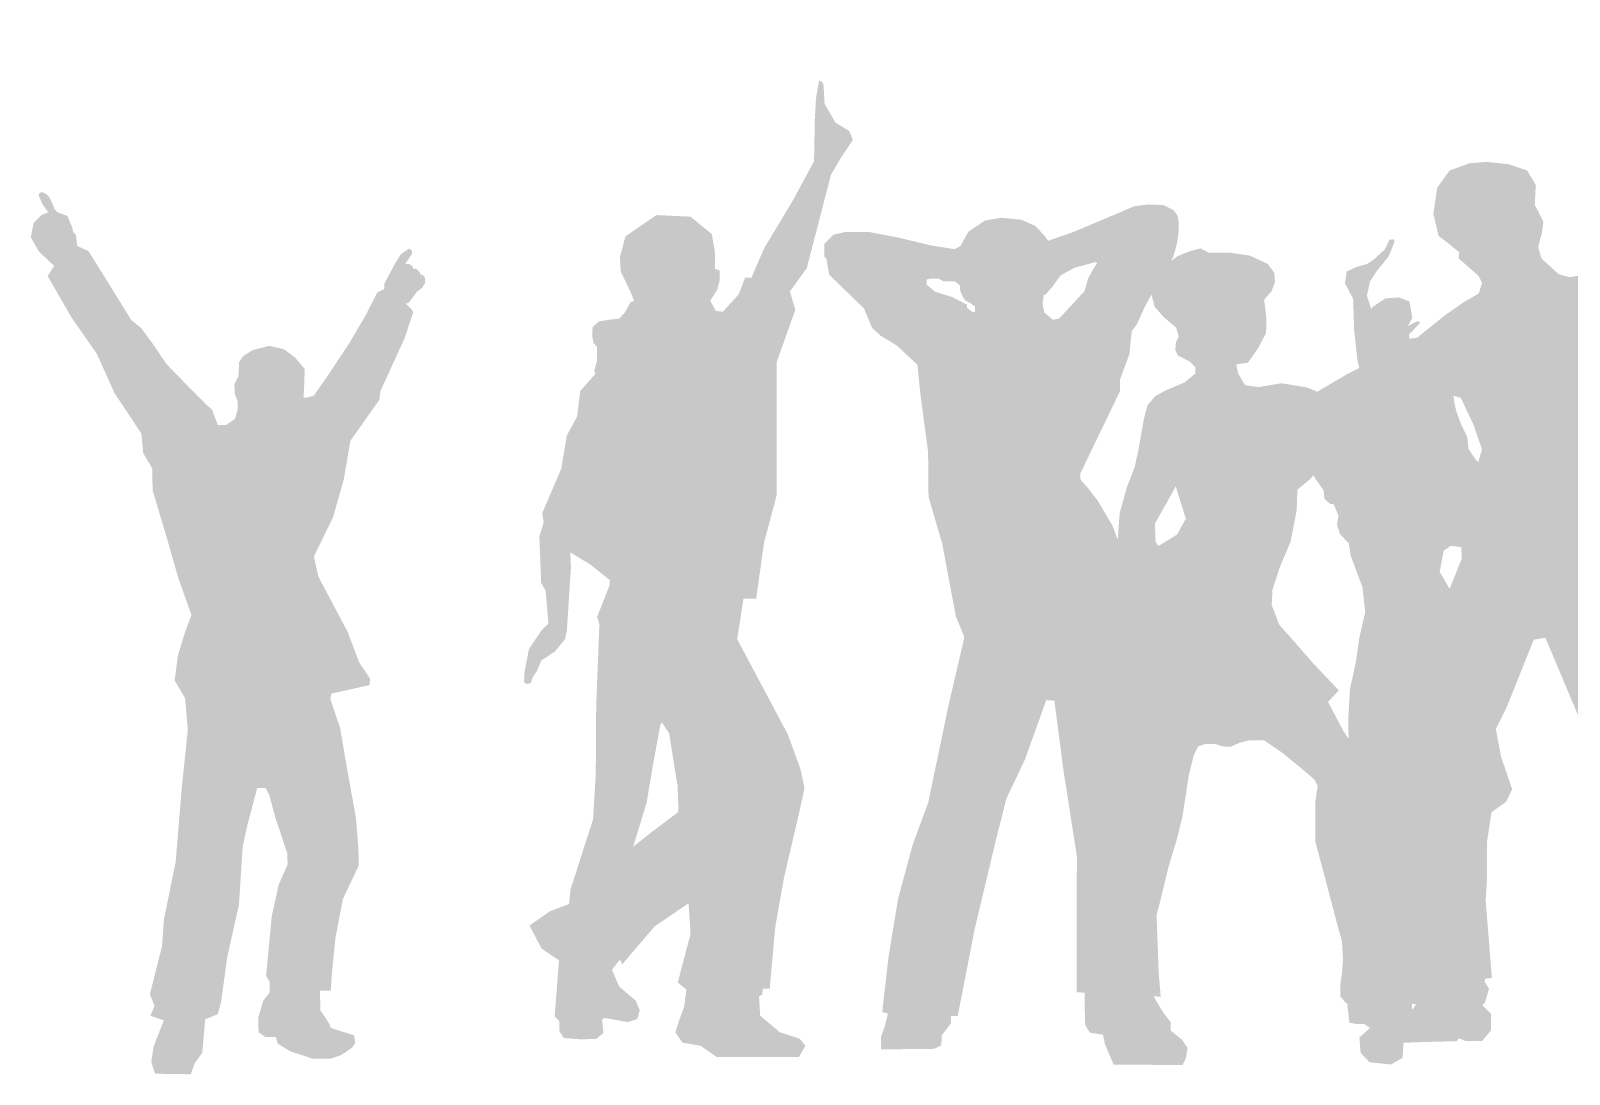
# Model space of a CAD drawing. Header units: metres. Extents: x -22.6 to 47.7, y -9.5 to 1.5.
# Drawn here: x 27.164 to 30.576, y -3.58 to -1.266 of the extents above; entities that cross this region are included whole.
import ezdxf

# ---------------------------------------------------------------- set-up
doc = ezdxf.new("R2010")
doc.units = ezdxf.units.M
doc.layers.add('persone', color=7, linetype='Continuous')
pattern_1 = [(0, (-1.769, 7.541), (0, 6.985), [5.08, -1.905]), (90, (-1.769, 7.541), (-6.985, 4e-16), [5.08, -1.905])]

msp = doc.modelspace()

# ---------------------------------------------------------------- hatches: boundary and pattern name
at = {"layer": 'persone', "transparency": 33554534}
h = msp.add_hatch(dxfattribs=at)
h.set_pattern_fill('ANGLE', color=256)
h.set_pattern_definition(pattern_1)
h.paths.add_polyline_path([(28.1559, -1.9241), (28.1996, -1.776), (28.2555, -1.6208), (28.2391, -1.5485), (28.2214, -1.4926), (28.1979, -1.4345), (28.2159, -1.3372), (28.1968, -1.297), (28.1505, -1.2657), (28.1197, -1.2806), (28.1127, -1.3176), (28.1121, -1.3576), (28.1029, -1.3776), (28.0871, -1.3859), (28.0863, -1.4074), (28.1071, -1.4182), (28.132, -1.4357), (28.142, -1.4581), (28.1395, -1.5286), (28.1463, -1.6017), (28.1532, -1.629), (28.1109, -1.678), (28.1013, -1.6794), (28.0591, -1.7244), (28.0168, -1.7748), (27.9977, -1.8089), (27.9772, -1.8184), (27.9595, -1.8184), (27.9467, -1.8117), (27.9533, -1.7391), (27.9378, -1.7149), (27.9378, -1.6753), (27.9092, -1.6467), (27.852, -1.6181), (27.775, -1.6181), (27.7331, -1.6423), (27.7221, -1.6907), (27.7243, -1.7721), (27.7706, -1.8139), (27.8014, -1.8469), (27.8102, -1.8689), (27.8014, -1.8931), (27.7772, -1.9239), (27.7265, -1.9569), (27.6935, -1.9943), (27.6627, -2.0823), (27.6297, -2.0625), (27.568, -2.0537), (27.535, -2.0713), (27.5636, -2.1043), (27.6451, -2.1483), (27.6979, -2.1857), (27.7045, -2.2979), (27.7089, -2.3749), (27.7706, -2.4145), (27.7992, -2.4035), (27.8212, -2.3639), (27.819, -2.3177), (27.8278, -2.2473), (27.8388, -2.2781), (27.8564, -2.3287), (27.8608, -2.4233), (27.874, -2.4475), (27.8608, -2.4761), (27.8498, -2.5443), (27.8255, -2.6882), (27.8211, -2.8554), (27.8167, -2.983), (27.8453, -3.291), (27.8498, -3.357), (27.8387, -3.3768), (27.8498, -3.4164), (27.8564, -3.4582), (27.8057, -3.5242), (27.8145, -3.5572), (27.9466, -3.5594), (28.0126, -3.5176), (28.0038, -3.4692), (28.0347, -3.412), (28.0281, -3.3922), (28.017, -3.3482), (28.0148, -3.3064), (27.9972, -3.2492), (27.9994, -3.104), (27.9862, -2.983), (28.0369, -2.7542), (28.0545, -2.6068), (28.0831, -2.6002), (28.1954, -2.8312), (28.246, -2.9434), (28.2416, -3.1194), (28.2526, -3.2536), (28.2416, -3.2844), (28.2416, -3.3064), (28.2306, -3.3262), (28.2416, -3.3548), (28.2526, -3.3922), (28.2549, -3.452), (28.2901, -3.474), (28.3341, -3.4872), (28.3804, -3.5378), (28.4486, -3.5466), (28.5058, -3.54), (28.5102, -3.5158), (28.4926, -3.4674), (28.4464, -3.4322), (28.409, -3.4102), (28.409, -3.3816), (28.4222, -3.353), (28.4244, -3.3266), (28.4068, -3.2936), (28.4112, -3.2672), (28.4156, -3.2496), (28.4156, -3.221), (28.4046, -3.1968), (28.4156, -3.1396), (28.4157, -2.9213), (28.4157, -2.8839), (28.3914, -2.8399), (28.3738, -2.7696), (28.3188, -2.609), (28.2462, -2.4418), (28.2266, -2.3899), (28.2309, -2.351), (28.2179, -2.3098), (28.179, -2.1669), (28.1628, -2.0484)])
h = msp.add_hatch(color=256, dxfattribs=at)
h.dxf.hatch_style = 1
h.paths.add_polyline_path([(28.3827, -2.0647), (28.4214, -2.0208), (28.4706, -1.9839), (28.5269, -1.94), (28.5146, -1.8978), (28.4952, -1.8469), (28.4724, -1.7992), (28.4706, -1.7676), (28.4829, -1.7219), (28.5515, -1.6745), (28.6271, -1.678), (28.6745, -1.7166), (28.6815, -1.757), (28.6815, -1.7939), (28.6921, -1.7974), (28.6921, -1.8185), (28.6868, -1.8396), (28.671, -1.8642), (28.6833, -1.887), (28.6991, -1.8888), (28.7343, -1.8502), (28.7483, -1.8133), (28.7624, -1.8133), (28.7905, -1.7483), (28.8538, -1.6429), (28.9013, -1.555), (28.903, -1.4619), (28.9056, -1.4153), (28.9124, -1.3762), (28.9201, -1.3801), (28.9224, -1.3871), (28.9246, -1.4277), (28.9488, -1.4695), (28.9796, -1.4881), (28.9873, -1.5079), (28.9609, -1.5474), (28.9389, -1.5848), (28.8851, -1.7923), (28.8477, -1.8439), (28.8598, -1.8845), (28.8186, -1.9999), (28.8186, -2.295), (28.7905, -2.4004), (28.7729, -2.5252), (28.7448, -2.5252), (28.7308, -2.6152), (28.8433, -2.8267), (28.8714, -2.904), (28.8802, -2.9461), (28.8644, -3.0164), (28.8345, -3.1446), (28.8152, -3.2536), (28.8029, -3.3906), (28.7783, -3.3906), (28.7818, -3.4503), (28.8257, -3.4872), (28.8697, -3.5013), (28.882, -3.5171), (28.8679, -3.5417), (28.6851, -3.5417), (28.6499, -3.5171), (28.6095, -3.5101), (28.5937, -3.4872), (28.6007, -3.4644), (28.613, -3.431), (28.6183, -3.3924), (28.599, -3.3765), (28.6429, -3.2096), (28.6517, -3.1815), (28.548, -3.2518), (28.4759, -3.3361), (28.4706, -3.3256), (28.4531, -3.3484), (28.4689, -3.3853), (28.5058, -3.4169), (28.5146, -3.438), (28.5093, -3.4574), (28.4882, -3.4644), (28.4003, -3.4486), (28.3722, -3.4117), (28.3405, -3.3309), (28.2966, -3.301), (28.2702, -3.2501), (28.2755, -3.2465), (28.3159, -3.2184), (28.3722, -3.1973), (28.3704, -3.1833), (28.3863, -3.1657), (28.5392, -3.0445), (28.6552, -2.9567), (28.6534, -2.9373), (28.562, -2.7968), (28.5286, -2.7072), (28.4706, -2.6422), (28.446, -2.5737), (28.4583, -2.5157), (28.4583, -2.4921), (28.4056, -2.4499), (28.3423, -2.4113), (28.3054, -2.3779), (28.2983, -2.3357), (28.3405, -2.2374), (28.3528, -2.1636), (28.3757, -2.1214)])
h.paths.add_polyline_path([(28.4777, -2.2867), (28.4389, -2.3072), (28.4183, -2.3339), (28.4414, -2.3654), (28.4801, -2.3896), (28.5007, -2.3593), (28.5007, -2.3157)], flags=16)
h = msp.add_hatch(dxfattribs=at)
h.set_pattern_fill('ANGLE', color=256)
h.set_pattern_definition(pattern_1)
h.paths.add_polyline_path([(29.4134, -2.1732), (29.4157, -2.136), (29.3762, -2.0918), (29.3564, -2.0554), (29.3389, -1.9996), (29.3413, -1.9612), (29.3203, -1.9193), (29.2784, -1.874), (29.2039, -1.8647), (29.148, -1.8891), (29.1224, -1.9147), (29.1061, -1.9566), (29.0945, -2.0136), (29.0596, -2.0485), (29.0386, -2.0508), (29.0014, -2.0112), (28.9781, -1.9403), (28.9781, -1.8996), (28.9362, -1.8844), (28.8908, -1.8263), (28.8163, -1.7539), (28.8012, -1.7213), (28.7999, -1.6997), (28.8082, -1.6467), (28.8082, -1.6052), (28.78, -1.5654), (28.7634, -1.572), (28.7418, -1.6102), (28.7522, -1.6575), (28.7265, -1.662), (28.7166, -1.6683), (28.7333, -1.7197), (28.775, -1.7677), (28.8264, -1.8473), (28.8679, -1.917), (28.8663, -1.9584), (28.9044, -1.9866), (28.9393, -2.1247), (28.8928, -2.1628), (28.8497, -2.1827), (28.8464, -2.2142), (28.8596, -2.2491), (28.8613, -2.3638), (28.8812, -2.4418), (28.8829, -2.5777), (28.9177, -2.6325), (28.873, -2.734), (28.853, -2.8137), (28.8364, -2.953), (28.8182, -3.0127), (28.815, -3.048), (28.8415, -3.1044), (28.8797, -3.1773), (28.9062, -3.2984), (28.9238, -3.4383), (28.9249, -3.4659), (28.9394, -3.4758), (28.9112, -3.4924), (28.8813, -3.509), (28.873, -3.5355), (28.8996, -3.5521), (28.9991, -3.5538), (29.0473, -3.5389), (29.0888, -3.5322), (29.107, -3.509), (29.1004, -3.4808), (29.0954, -3.4576), (29.1369, -3.4278), (29.107, -3.3299), (29.0522, -3.1923), (28.9477, -3.0281), (28.9477, -3.0049), (29.0074, -2.9153), (29.0406, -2.8556), (29.0589, -2.8556), (29.1087, -2.9319), (29.1535, -2.9966), (29.1933, -3.0314), (29.2514, -3.0712), (29.3028, -3.1425), (29.3426, -3.2155), (29.4083, -3.3372), (29.4202, -3.342), (29.4306, -3.3349), (29.4522, -3.3581), (29.4273, -3.3946), (29.4173, -3.4195), (29.4372, -3.436), (29.5036, -3.4261), (29.5285, -3.4029), (29.5468, -3.3564), (29.5683, -3.3183), (29.5916, -3.2984), (29.5916, -3.2785), (29.5816, -3.2603), (29.56, -3.2486), (29.5733, -3.2238), (29.5036, -3.1574), (29.4372, -3.0778), (29.3377, -2.985), (29.2763, -2.9418), (29.2265, -2.8258), (29.195, -2.7428), (29.1535, -2.6616), (29.1642, -2.6274), (29.1619, -2.5832), (29.1293, -2.525), (29.0758, -2.4657), (29.0758, -2.4262), (29.0933, -2.3701), (29.1259, -2.3399), (29.1701, -2.3282), (29.191, -2.3422), (29.2108, -2.3841), (29.2271, -2.4632), (29.2423, -2.4876), (29.2504, -2.4829), (29.2632, -2.5202), (29.2795, -2.5818), (29.3226, -2.6551), (29.347, -2.7261), (29.3758, -2.7775), (29.4017, -2.7947), (29.4115, -2.7864), (29.439, -2.7819), (29.4599, -2.8028), (29.4878, -2.811), (29.5076, -2.811), (29.5065, -2.8017), (29.4797, -2.7784), (29.432, -2.74), (29.3819, -2.6865), (29.347, -2.5445), (29.3331, -2.463), (29.3214, -2.4514), (29.3296, -2.4235), (29.2981, -2.3735), (29.2923, -2.3211), (29.3249, -2.2862), (29.3785, -2.2839), (29.4041, -2.2897), (29.4402, -2.2861), (29.46, -2.243), (29.4472, -2.2139)])
h = msp.add_hatch(color=256, dxfattribs=at)
h.dxf.hatch_style = 1
h.paths.add_polyline_path([(30.7046, -2.5236), (30.7197, -2.4929), (30.7176, -2.3225), (30.7111, -2.1846), (30.7154, -2.0789), (30.7283, -2.0509), (30.7909, -2.0682), (30.8206, -2.0669), (30.8705, -2.0086), (30.8885, -1.9057), (30.9235, -1.8442), (30.9246, -1.8049), (30.931, -1.772), (30.9013, -1.7529), (30.8843, -1.7243), (30.8482, -1.7211), (30.8376, -1.7678), (30.8174, -1.7922), (30.8333, -1.8367), (30.8142, -1.9248), (30.7919, -1.9396), (30.7506, -1.9067), (30.7251, -1.8548), (30.6837, -1.8145), (30.6158, -1.806), (30.5776, -1.8123), (30.553, -1.8057), (30.5147, -1.7707), (30.5073, -1.7453), (30.5158, -1.7135), (30.519, -1.6891), (30.4999, -1.6519), (30.502, -1.6074), (30.4829, -1.5756), (30.4426, -1.5618), (30.3916, -1.5565), (30.3545, -1.5597), (30.311, -1.5756), (30.2834, -1.6138), (30.2749, -1.6721), (30.2866, -1.7209), (30.3035, -1.7336), (30.3322, -1.7569), (30.3311, -1.7707), (30.3747, -1.8089), (30.3831, -1.8248), (30.3757, -1.8482), (30.3428, -1.8673), (30.3004, -1.897), (30.2473, -1.9394), (30.1688, -2.0083), (30.1847, -1.9807), (30.2176, -1.9479), (30.2197, -1.9182), (30.2282, -1.9023), (30.2218, -1.8662), (30.1987, -1.8571), (30.1687, -1.8593), (30.1398, -1.8785), (30.1312, -1.8935), (30.1302, -1.9502), (30.1323, -1.9866), (30.0873, -2.054), (30.0424, -2.1257), (30.0402, -2.1674), (30.0574, -2.1963), (30.1205, -2.1984), (30.1805, -2.1492), (30.2693, -2.1053), (30.3154, -2.0743), (30.3357, -2.0797), (30.3635, -2.1385), (30.3828, -2.1941), (30.3497, -2.3068), (30.3368, -2.4085), (30.3379, -2.4363), (30.2559, -2.6416), (30.1911, -2.8442), (30.1847, -2.8917), (30.1933, -2.965), (30.1976, -3.021), (30.2128, -3.2566), (30.2128, -3.4226), (30.2365, -3.4248), (30.2106, -3.4636), (30.1912, -3.483), (30.1912, -3.511), (30.2473, -3.5088), (30.3271, -3.5067), (30.3573, -3.4571), (30.3896, -3.4204), (30.3983, -3.3903), (30.3853, -3.3687), (30.4048, -3.3665), (30.3896, -3.179), (30.3745, -3.0216), (30.3551, -2.931), (30.4371, -2.7672), (30.4975, -2.6163), (30.5234, -2.612), (30.6442, -2.8987), (30.6809, -3.041), (30.737, -3.1229), (30.7672, -3.2286), (30.8347, -3.4297), (30.8692, -3.4147), (30.8427, -3.47), (30.8578, -3.4981), (30.9203, -3.5067), (30.9721, -3.4981), (30.9937, -3.4528), (30.9952, -3.3892), (31.0102, -3.3802), (30.9246, -3.1833), (30.8384, -2.9526), (30.8211, -2.8448)])
h = msp.add_hatch(color=256, dxfattribs=at)
h.dxf.hatch_style = 1
h.paths.add_polyline_path([(27.4665, -2.393), (27.4343, -2.285), (27.4332, -2.2358), (27.4134, -2.2026), (27.4093, -2.159), (27.35, -2.0697), (27.3105, -1.9822), (27.2554, -1.9033), (27.2014, -1.8098), (27.2159, -1.787), (27.2066, -1.7787), (27.1816, -1.7548), (27.164, -1.7237), (27.1704, -1.6918), (27.1878, -1.674), (27.2031, -1.6684), (27.1909, -1.652), (27.1811, -1.6306), (27.1832, -1.626), (27.1883, -1.6235), (27.1944, -1.6255), (27.2031, -1.6316), (27.2118, -1.648), (27.2164, -1.6607), (27.2225, -1.6679), (27.2455, -1.6765), (27.2557, -1.7015), (27.2578, -1.7118), (27.2644, -1.7184), (27.2669, -1.7429), (27.2921, -1.7544), (27.3084, -1.7805), (27.3868, -1.9071), (27.4089, -1.9251), (27.4342, -1.9594), (27.4653, -2.0053), (27.5266, -2.0681), (27.5666, -2.1073), (27.5789, -2.14), (27.5976, -2.14), (27.6172, -2.1261), (27.623, -2.1041), (27.623, -2.0894), (27.6164, -2.0698), (27.6156, -2.0494), (27.6246, -2.0314), (27.6262, -2.0004), (27.6352, -1.9873), (27.6556, -1.9743), (27.6924, -1.9645), (27.7251, -1.9718), (27.7496, -1.9898), (27.7716, -2.0159), (27.7708, -2.042), (27.7692, -2.0787), (27.7749, -2.0796), (27.792, -2.0747), (27.8255, -2.0265), (27.8713, -1.9571), (27.9072, -1.8959), (27.9327, -1.8459), (27.9482, -1.8386), (27.9482, -1.8263), (27.9727, -1.7806), (27.9849, -1.761), (28.0036, -1.7485), (28.0099, -1.7539), (28.0099, -1.76), (28.003, -1.7702), (27.9941, -1.7832), (28.0042, -1.7832), (28.0115, -1.7888), (28.0115, -1.7933), (28.0188, -1.7933), (28.027, -1.8014), (28.027, -1.8059), (28.0314, -1.8059), (28.0383, -1.8132), (28.0387, -1.8246), (28.0323, -1.8355), (28.0201, -1.8449), (28.0071, -1.8627), (28.0022, -1.8688), (27.9957, -1.8712), (28.0087, -1.8838), (28.0123, -1.8895), (27.9934, -1.947), (27.9393, -2.0654), (27.9373, -2.084), (27.8728, -2.1754), (27.8583, -2.2607), (27.8344, -2.3448), (27.7918, -2.432), (27.8022, -2.4771), (27.8666, -2.5986), (27.8926, -2.6671), (27.9165, -2.7024), (27.9155, -2.717), (27.8313, -2.7357), (27.8282, -2.7471), (27.8501, -2.812), (27.8646, -2.8972), (27.8854, -3.0124), (27.8906, -3.0789), (27.8916, -3.1168), (27.8563, -3.1915), (27.8397, -3.2777), (27.8324, -3.3514), (27.8293, -3.395), (27.8054, -3.395), (27.8064, -3.4386), (27.8168, -3.4532), (27.8262, -3.4688), (27.8293, -3.4771), (27.8542, -3.4854), (27.8812, -3.4937), (27.8833, -3.5113), (27.8771, -3.5207), (27.8532, -3.5373), (27.8293, -3.5456), (27.7888, -3.5456), (27.7389, -3.529), (27.7119, -3.5124), (27.7077, -3.4978), (27.6849, -3.4978), (27.6693, -3.4874), (27.6683, -3.4553), (27.6797, -3.4168), (27.6942, -3.3981), (27.6942, -3.3763), (27.6859, -3.3618), (27.6984, -3.2299), (27.714, -3.1593), (27.7337, -3.1147), (27.7327, -3.0898), (27.7067, -3.0119), (27.6932, -2.961), (27.6849, -2.9454), (27.6662, -2.9454), (27.6444, -3.0275), (27.634, -3.0752), (27.6257, -3.204), (27.5997, -3.3203), (27.5862, -3.4189), (27.5789, -3.4469), (27.5508, -3.4584), (27.5445, -3.5323), (27.5279, -3.5552), (27.5186, -3.5801), (27.4396, -3.579), (27.4313, -3.5531), (27.4365, -3.5178), (27.4593, -3.4607), (27.4292, -3.4503), (27.4386, -3.4285), (27.4282, -3.4025), (27.4552, -3.2956), (27.4593, -3.2364), (27.4853, -3.1097), (27.4988, -2.9462), (27.5123, -2.8154), (27.506, -2.7454), (27.4831, -2.7069), (27.4904, -2.6509), (27.507, -2.5969), (27.5205, -2.5616), (27.4914, -2.4802)])
h = msp.add_hatch(color=256, dxfattribs=at)
h.dxf.hatch_style = 1
h.paths.add_polyline_path([(29.5802, -2.0643), (29.5802, -2.0385), (29.6005, -1.9835), (29.606, -1.9316), (29.6173, -1.9168), (29.6341, -1.8796), (29.6545, -1.8417), (29.6748, -1.806), (29.691, -1.7793), (29.6987, -1.766), (29.7057, -1.7393), (29.7099, -1.7133), (29.7099, -1.6888), (29.7071, -1.6747), (29.6987, -1.6635), (29.6762, -1.6523), (29.6418, -1.6509), (29.6109, -1.6551), (29.5485, -1.6817), (29.4768, -1.7119), (29.4203, -1.7315), (29.4131, -1.7208), (29.3916, -1.6985), (29.3616, -1.6849), (29.3164, -1.6804), (29.2802, -1.6867), (29.2436, -1.7112), (29.2257, -1.7434), (29.2132, -1.7501), (29.1605, -1.7418), (29.0869, -1.7241), (29.0236, -1.712), (28.9707, -1.712), (28.9444, -1.718), (28.9238, -1.7385), (28.9243, -1.7672), (28.9284, -1.7707), (28.935, -1.8068), (28.9577, -1.8289), (29.0121, -1.8817), (29.03, -1.9247), (29.049, -1.9421), (29.084, -1.9633), (29.1306, -2.0063), (29.137, -2.0708), (29.1542, -2.1996), (29.1552, -2.2994), (29.1855, -2.403), (29.2158, -2.5646), (29.2349, -2.6109), (29.2326, -2.6199), (29.1986, -2.7659), (29.1545, -2.9776), (29.1205, -3.0694), (29.0878, -3.1902), (29.0664, -3.3199), (29.0525, -3.4419), (29.0651, -3.4457), (29.0576, -3.4759), (29.05, -3.496), (29.05, -3.525), (29.1684, -3.5237), (29.1835, -3.5162), (29.1847, -3.4935), (29.2049, -3.4671), (29.2049, -3.4507), (29.22, -3.4507), (29.2578, -3.2569), (29.3044, -3.0619), (29.3276, -2.9692), (29.3692, -2.8816), (29.4163, -2.7503), (29.4343, -2.7514), (29.4545, -2.9063), (29.4848, -3.1005), (29.4837, -3.1479), (29.4837, -3.3981), (29.5017, -3.3993), (29.5017, -3.4374), (29.5028, -3.4711), (29.5129, -3.4879), (29.5421, -3.4924), (29.5466, -3.5137), (29.5657, -3.5586), (29.7184, -3.5597), (29.7263, -3.544), (29.7297, -3.5216), (29.7173, -3.5036), (29.6926, -3.4834), (29.6926, -3.4655), (29.6757, -3.443), (29.6634, -3.4228), (29.6544, -3.4071), (29.6701, -3.4082), (29.6656, -3.3532), (29.66, -3.2017), (29.6567, -3.1019), (29.6544, -3.0323), (29.6578, -2.9638), (29.6578, -2.9335), (29.6521, -2.8579), (29.6353, -2.7008), (29.6218, -2.5992), (29.6061, -2.4993), (29.6139, -2.4892), (29.5915, -2.4399), (29.5634, -2.3635), (29.5308, -2.3085), (29.5084, -2.2794), (29.4926, -2.2618), (29.4915, -2.2484)])
h.paths.add_polyline_path([(29.4311, -1.9066), (29.4121, -1.8906), (29.408, -1.8717), (29.4109, -1.851), (29.4145, -1.851), (29.4299, -1.8333), (29.4488, -1.8079), (29.479, -1.7913), (29.5032, -1.7848), (29.5245, -1.7789), (29.5293, -1.7807), (29.5198, -1.7955), (29.5086, -1.8161), (29.5015, -1.8428), (29.4447, -1.9042)], flags=16)
h.paths.add_polyline_path([(29.2581, -1.8901), (29.2506, -1.8882), (29.2403, -1.8798), (29.2407, -1.8732), (29.2073, -1.8562), (29.1697, -1.8445), (29.1513, -1.829), (29.1513, -1.8172), (29.1612, -1.8153), (29.1763, -1.8153), (29.1888, -1.8214), (29.2136, -1.8214), (29.2252, -1.8309), (29.2247, -1.8403), (29.2313, -1.8558), (29.2365, -1.8633), (29.2464, -1.8689), (29.2581, -1.8769)], flags=16)
h = msp.add_hatch(color=256, dxfattribs=at)
h.dxf.hatch_style = 1
h.paths.add_polyline_path([(29.3873, -2.6292), (29.4001, -2.6085), (29.4337, -2.5878), (29.4846, -2.5694), (29.5053, -2.5543), (29.5305, -2.5218), (29.5428, -2.478), (29.5591, -2.4366), (29.5725, -2.4243), (29.5792, -2.3354), (29.5955, -2.2769), (29.6123, -2.2338), (29.6207, -2.1953), (29.633, -2.1259), (29.6409, -2.0962), (29.6582, -2.076), (29.6828, -2.0626), (29.7231, -2.0458), (29.7472, -2.0257), (29.7466, -2.0112), (29.7349, -1.9994), (29.708, -1.9858), (29.7024, -1.9741), (29.7041, -1.9562), (29.7101, -1.944), (29.7045, -1.9243), (29.6756, -1.8996), (29.6566, -1.8778), (29.6495, -1.8503), (29.6615, -1.8285), (29.6615, -1.8095), (29.6721, -1.7918), (29.7073, -1.7658), (29.7327, -1.7552), (29.7587, -1.7482), (29.7764, -1.758), (29.8243, -1.758), (29.868, -1.7644), (29.9074, -1.7827), (29.9222, -1.8024), (29.9236, -1.8235), (29.9159, -1.8433), (29.8997, -1.8623), (29.9046, -1.9038), (29.9039, -1.9355), (29.887, -1.9686), (29.8637, -2.0017), (29.8377, -2.0059), (29.8419, -2.0257), (29.8574, -2.0517), (29.887, -2.056), (29.9377, -2.0475), (29.9941, -2.0567), (30.0251, -2.0693), (30.0681, -2.07), (30.0963, -2.063), (30.1167, -2.0405), (30.1062, -1.9947), (30.0991, -1.9285), (30.097, -1.8602), (30.0787, -1.8257), (30.0829, -1.7996), (30.104, -1.7897), (30.1287, -1.7827), (30.143, -1.7727), (30.1676, -1.7502), (30.1775, -1.729), (30.1867, -1.7283), (30.1888, -1.7333), (30.1761, -1.7657), (30.1493, -1.7988), (30.1345, -1.8213), (30.1275, -1.853), (30.1535, -1.9354), (30.1712, -1.9941), (30.1966, -2.0821), (30.2029, -2.0927), (30.2029, -2.1124), (30.1902, -2.1166), (30.1191, -2.1441), (29.9866, -2.1525), (30.0035, -2.1774), (30.0274, -2.2119), (30.0239, -2.2317), (30.0035, -2.2584), (29.9732, -2.2838), (29.9718, -2.3292), (29.9584, -2.3982), (29.9344, -2.4553), (29.9182, -2.5041), (29.9163, -2.5396), (29.9219, -2.5539), (29.9331, -2.5831), (29.9574, -2.6105), (30.0094, -2.6698), (30.0652, -2.7287), (30.0413, -2.7542), (30.0748, -2.8179), (30.1132, -2.8757), (30.1307, -2.9155), (30.1275, -2.9553), (30.1403, -3.0079), (30.1418, -3.1082), (30.1387, -3.2149), (30.1466, -3.3057), (30.2056, -3.336), (30.2773, -3.3662), (30.3012, -3.3694), (30.3076, -3.3837), (30.2983, -3.3985), (30.1863, -3.4055), (30.1248, -3.4093), (30.101, -3.4221), (30.0809, -3.4221), (30.0688, -3.4076), (30.0688, -3.3787), (30.0721, -3.3569), (30.0745, -3.3248), (30.0721, -3.2854), (30.06, -3.2411), (30.0359, -3.1495), (30.0133, -3.065), (30.0133, -3.0232), (30.0133, -2.9744), (30.0181, -2.9406), (30.0116, -2.927), (29.9835, -2.9028), (29.9392, -2.8667), (29.899, -2.8393), (29.8676, -2.8393), (29.8451, -2.8449), (29.8249, -2.8538), (29.808, -2.853), (29.7895, -2.8474), (29.7694, -2.8474), (29.7533, -2.853), (29.7437, -2.8715), (29.7324, -2.9173), (29.7188, -3.0066), (29.7059, -3.0593), (29.6879, -3.1185), (29.666, -3.2086), (29.6441, -3.2883), (29.6428, -3.3282), (29.6454, -3.3643), (29.6506, -3.3836), (29.6493, -3.4093), (29.6531, -3.444), (29.6583, -3.4711), (29.6622, -3.4865), (29.6493, -3.5032), (29.5965, -3.5045), (29.5579, -3.5019), (29.5463, -3.4891), (29.5707, -3.4067), (29.5785, -3.3849), (29.5785, -3.3488), (29.5875, -3.3154), (29.5875, -3.2819), (29.5733, -3.215), (29.5733, -3.1507), (29.5746, -3.0902), (29.5888, -3.0349), (29.6119, -2.9744), (29.6068, -2.9049), (29.6029, -2.829), (29.5951, -2.8093), (29.5693, -2.7925), (29.55, -2.7694), (29.5152, -2.7629), (29.4882, -2.7436), (29.4959, -2.7243), (29.5036, -2.7012), (29.5088, -2.6922), (29.5152, -2.6637), (29.4905, -2.6505), (29.45, -2.6558), (29.4179, -2.6579), (29.4054, -2.6617)])
h.paths.add_polyline_path([(29.6652, -2.4084), (29.7066, -2.3829), (29.7258, -2.3479), (29.7035, -2.2762), (29.6859, -2.308), (29.6572, -2.359), (29.6588, -2.3988)], flags=16)
h = msp.add_hatch(color=256, dxfattribs=at)
h.dxf.hatch_style = 1
h.paths.add_polyline_path([(28.3981, -2.3389), (28.371, -2.3869), (28.36, -2.4059), (28.362, -2.4569), (28.353, -2.5959), (28.349, -2.6149), (28.327, -2.6419), (28.296, -2.6629), (28.287, -2.6849), (28.276, -2.7019), (28.274, -2.7119), (28.264, -2.7149), (28.258, -2.7099), (28.259, -2.6879), (28.269, -2.6369), (28.298, -2.5939), (28.312, -2.5809), (28.306, -2.5079), (28.296, -2.4899), (28.292, -2.3879), (28.318, -2.2996), (28.3481, -2.2286), (28.3551, -2.1866), (28.3661, -2.1646), (28.3901, -2.1456), (28.4291, -2.1286), (28.4391, -2.1192), (28.4391, -2.0892), (28.4371, -2.0592), (28.4321, -2.0482), (28.4181, -2.0352), (28.4141, -2.0192), (28.4201, -1.9962), (28.4201, -1.9802), (28.4201, -1.9672), (28.4121, -1.9582), (28.4091, -1.9412), (28.4101, -1.9232), (28.4241, -1.9102), (28.4501, -1.9062), (28.4691, -1.9042), (28.4811, -1.8912), (28.4941, -1.8682), (28.5071, -1.8622), (28.5241, -1.8622), (28.5401, -1.8732), (28.5501, -1.8732), (28.5802, -1.8732), (28.5972, -1.8952), (28.6072, -1.9382), (28.6142, -1.9442), (28.6292, -1.9412), (28.6412, -1.9362), (28.6572, -1.9422), (28.6582, -1.9522), (28.6452, -1.9752), (28.6182, -1.9982), (28.6172, -2.0102), (28.6132, -2.0122), (28.6152, -2.0182), (28.6212, -2.0202), (28.6192, -2.0362), (28.6042, -2.0532), (28.6082, -2.0672), (28.6062, -2.0842), (28.6132, -2.0892), (28.6112, -2.1082), (28.6172, -2.1232), (28.6172, -2.1322), (28.6262, -2.1392), (28.6492, -2.1402), (28.6712, -2.1452), (28.6922, -2.1602), (28.7072, -2.1832), (28.7132, -2.2112), (28.7152, -2.2612), (28.7193, -2.2908), (28.7403, -2.3588), (28.7403, -2.3738), (28.7263, -2.4158), (28.7063, -2.4588), (28.6873, -2.4947), (28.7003, -2.5287), (28.7073, -2.5427), (28.7073, -2.5627), (28.7143, -2.5901), (28.7203, -2.6221), (28.7243, -2.6861), (28.7233, -2.7471), (28.7143, -2.8171), (28.6983, -2.8901), (28.7013, -2.9365), (28.7053, -2.9655), (28.7053, -2.9995), (28.7153, -3.0285), (28.7293, -3.1065), (28.7313, -3.1765), (28.7403, -3.2365), (28.7443, -3.2814), (28.7543, -3.3334), (28.7413, -3.3354), (28.7463, -3.3474), (28.7654, -3.3614), (28.7899, -3.3779), (28.7862, -3.4038), (28.7641, -3.4149), (28.7381, -3.421), (28.685, -3.4181), (28.6781, -3.4141), (28.6749, -3.4087), (28.6669, -3.3982), (28.6528, -3.3881), (28.637, -3.3655), (28.637, -3.3525), (28.6326, -3.3524), (28.6205, -3.1618), (28.603, -3.0737), (28.6005, -2.9937), (28.5986, -2.9405), (28.5873, -2.8709), (28.5792, -2.8196), (28.5735, -2.7952), (28.5673, -2.7952), (28.5604, -2.8046), (28.5423, -2.904), (28.5298, -2.9784), (28.5004, -3.074), (28.4911, -3.1585), (28.4521, -3.2945), (28.4491, -3.4195), (28.4401, -3.4305), (28.4411, -3.4515), (28.4311, -3.4595), (28.4341, -3.4887), (28.4181, -3.5017), (28.3831, -3.5027), (28.346, -3.4997), (28.336, -3.4837), (28.336, -3.4617), (28.326, -3.4517), (28.337, -3.3087), (28.354, -3.2447), (28.361, -3.1707), (28.4111, -3.0148), (28.4171, -2.9153), (28.4181, -2.7633), (28.4251, -2.5819), (28.4201, -2.5659), (28.4481, -2.4949), (28.4491, -2.4589)])
h = msp.add_hatch(color=256, dxfattribs=at)
h.dxf.hatch_style = 1
h.paths.add_polyline_path([(30.3621, -2.2996), (30.3778, -2.3036), (30.3974, -2.3036), (30.4196, -2.2826), (30.4052, -2.2591), (30.3908, -2.233), (30.3712, -2.2199), (30.3529, -2.1937), (30.3503, -2.1673), (30.3359, -2.1372), (30.3254, -2.1085), (30.3215, -2.0902), (30.3163, -2.0536), (30.294, -2.0326), (30.2744, -2.0235), (30.2456, -2.0235), (30.2338, -2.013), (30.2234, -2.013), (30.2443, -1.996), (30.277, -1.9764), (30.2862, -1.9646), (30.2692, -1.9659), (30.2456, -1.9686), (30.2639, -1.9555), (30.2757, -1.945), (30.2692, -1.932), (30.2482, -1.945), (30.2221, -1.9489), (30.2208, -1.9398), (30.2378, -1.9215), (30.2456, -1.9136), (30.2404, -1.9097), (30.2338, -1.9123), (30.209, -1.9267), (30.1946, -1.9372), (30.1972, -1.9254), (30.1985, -1.9097), (30.1972, -1.9019), (30.1867, -1.9058), (30.1776, -1.9228), (30.1671, -1.9385), (30.1645, -1.9594), (30.1396, -1.9816), (30.1342, -2.002), (30.0842, -2.0269), (29.9854, -2.0852), (29.9594, -2.1059), (29.9365, -2.1267), (29.9354, -2.1423), (29.9583, -2.1798), (30.0312, -2.2848), (30.0332, -2.3035), (30.0457, -2.315), (30.054, -2.316), (30.0645, -2.3414), (30.0613, -2.3611), (30.0676, -2.3819), (30.0874, -2.4027), (30.0915, -2.4298), (30.1175, -2.4994), (30.1238, -2.5549), (30.1109, -2.611), (30.103, -2.6659), (30.0899, -2.7261), (30.086, -2.7967), (30.0873, -2.8495), (30.0899, -2.89), (30.0808, -2.9318), (30.0782, -2.9645), (30.0716, -2.9868), (30.0782, -3.0155), (30.1043, -3.0404), (30.0912, -3.2069), (30.0847, -3.2644), (30.0795, -3.3102), (30.0795, -3.3834), (30.0886, -3.4658), (30.103, -3.4684), (30.1213, -3.4684), (30.1344, -3.4776), (30.1109, -3.4985), (30.1135, -3.5325), (30.1331, -3.5534), (30.1802, -3.5586), (30.2064, -3.5442), (30.2103, -3.4893), (30.2077, -3.4697), (30.2286, -3.4449), (30.2234, -3.3769), (30.2155, -3.3115), (30.2181, -3.2605), (30.2208, -3.2409), (30.2208, -3.1559), (30.2181, -3.1036), (30.2208, -3.0591), (30.2352, -3.0435), (30.2705, -3.0435), (30.2757, -3.0526), (30.2692, -3.1219), (30.26, -3.2265), (30.26, -3.2684), (30.2535, -3.322), (30.2535, -3.3651), (30.2535, -3.3821), (30.2809, -3.4083), (30.2823, -3.4292), (30.298, -3.4462), (30.3084, -3.4736), (30.3241, -3.4972), (30.3464, -3.5063), (30.383, -3.5063), (30.4026, -3.4828), (30.4026, -3.4462), (30.3725, -3.4161), (30.3895, -3.3716), (30.3895, -3.288), (30.3895, -3.2187), (30.3935, -3.1546), (30.3935, -3.067), (30.4039, -2.999), (30.4366, -2.9755), (30.4497, -2.948), (30.4249, -2.8754), (30.4105, -2.7983), (30.3948, -2.7212), (30.3765, -2.6414), (30.3464, -2.5747), (30.3137, -2.508), (30.2888, -2.4657), (30.2979, -2.4186), (30.3136, -2.4082), (30.3359, -2.4108), (30.3503, -2.4042), (30.3503, -2.3768), (30.3503, -2.3415), (30.3634, -2.3258)])
h.paths.add_polyline_path([(30.0664, -2.1565), (30.0467, -2.1369), (30.0284, -2.1173), (30.0533, -2.1055), (30.0821, -2.082), (30.1148, -2.0584), (30.1174, -2.0663), (30.0991, -2.0768), (30.0965, -2.0977), (30.0834, -2.1173), (30.0808, -2.1304)], flags=16)

doc.saveas('drawing.dxf')
